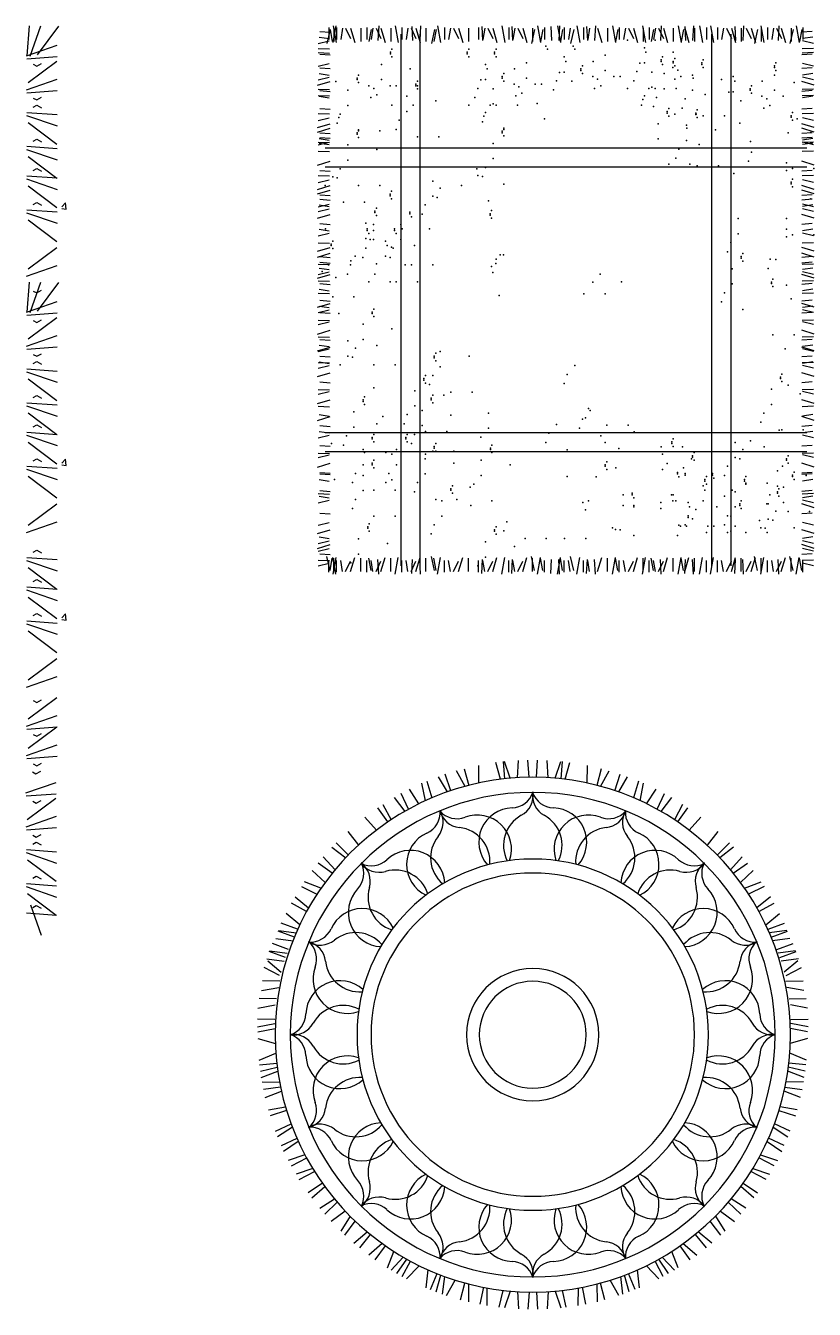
# Model space of a CAD drawing. Header units: millimetres. Extents: x -37 to 8970, y -2 to 4773.
# Drawn here: x 7310 to 8970, y 2063 to 4767 of the extents above; entities that cross this region are included whole.
import ezdxf

# ---------------------------------------------------------------- set-up
doc = ezdxf.new("R2010")
doc.units = ezdxf.units.MM

msp = doc.modelspace()

# ---------------------------------------------------------------- linework, layer by layer
at = {"color": 18, "true_color": 0x000000}
for p, q in [((7313, 4703), (7317.8, 4766.4)), ((7319.4, 4702.2), (7341.6, 4766.4)), ((7334.6, 4705.4), (7379.9, 4765.8)), ((7950.4, 4758.6), (7944, 4729)), ((7948, 4762.6), (7948, 4737.8)), ((7950.4, 4758.6), (7955.2, 4733)), ((7962.4, 4766.6), (7956, 4731.4)), ((7956.8, 4766.6), (7963.2, 4731.4)), ((7958.4, 4761), (7958.4, 4733)), ((7964, 4762.6), (7964, 4737.8)), ((7976.8, 4761), (7972.8, 4737.8)), ((7983.2, 4761), (7993.6, 4739.4)), ((7993.6, 4761), (8002.4, 4731.4)), ((8015.2, 4761), (8015.2, 4733)), ((8028, 4762.6), (8028, 4737.8)), ((8036.8, 4758.6), (8032, 4733)), ((8040.8, 4761), (8036.8, 4737.8)), ((8047.2, 4761), (8057.6, 4739.4)), ((8052.8, 4766.6), (8051.2, 4735.4)), ((8057.6, 4761), (8066.4, 4731.4)), ((8078.4, 4761), (8078.4, 4733)), ((8087.2, 4766.6), (8093.6, 4731.4)), ((8101.6, 4762.6), (8101.6, 4737.8)), ((8114.4, 4761), (8110.4, 4737.8)), ((8120.8, 4761), (8131.2, 4739.4)), ((8122.4, 4765), (8124, 4735.4)), ((8131.2, 4761), (8140, 4731.4)), ((8140.8, 4766.6), (8139.2, 4735.4)), ((8152, 4761), (8152, 4733)), ((8170.4, 4758.6), (8164, 4729)), ((8173.6, 4758.6), (8168.8, 4733)), ((8176.8, 4766.6), (8183.2, 4731.4)), ((8191.2, 4762.6), (8191.2, 4737.8)), ((8204, 4761), (8200, 4737.8)), ((8210.4, 4761), (8220.8, 4739.4)), ((8220.8, 4761), (8229.6, 4731.4)), ((8241.6, 4761), (8241.6, 4733)), ((8263.2, 4762.6), (8263.2, 4737.8)), ((8269.6, 4765), (8271.2, 4735.4)), ((8276, 4761), (8272, 4737.8)), ((8282.4, 4761), (8292.8, 4739.4)), ((8292.8, 4761), (8301.6, 4731.4)), ((8312, 4766.6), (8318.4, 4731.4)), ((8326.4, 4762.6), (8326.4, 4737.8)), ((8332.8, 4765), (8334.4, 4735.4)), ((8339.2, 4761), (8335.2, 4737.8)), ((8345.6, 4761), (8356, 4739.4)), ((8356, 4761), (8364.8, 4731.4)), ((8380.8, 4758.6), (8374.4, 4729)), ((8376.8, 4761), (8376.8, 4733)), ((8387.2, 4766.6), (8393.6, 4731.4)), ((8398.4, 4758.6), (8393.6, 4733)), ((8401.6, 4762.6), (8401.6, 4737.8)), ((8415.2, 4765), (8416.8, 4735.4)), ((8428.8, 4766.6), (8435.2, 4731.4)), ((8433.6, 4766.6), (8432, 4735.4)), ((8440, 4758.6), (8435.2, 4733)), ((8443.2, 4762.6), (8443.2, 4737.8)), ((8456, 4761), (8452, 4737.8)), ((8463.2, 4758.6), (8456.8, 4729)), ((8469.6, 4766.6), (8476, 4731.4)), ((8484, 4762.6), (8484, 4737.8)), ((8490.4, 4765), (8492, 4735.4)), ((8496.8, 4761), (8492.8, 4737.8)), ((8508.8, 4766.6), (8507.2, 4735.4)), ((8513.6, 4761), (8522.4, 4731.4)), ((8534.4, 4761), (8534.4, 4733)), ((8544.8, 4766.6), (8551.2, 4731.4)), ((8556, 4758.6), (8551.2, 4733)), ((8559.2, 4762.6), (8559.2, 4737.8)), ((8572, 4761), (8568, 4737.8)), ((8578.4, 4761), (8588.8, 4739.4)), ((8588.8, 4761), (8597.6, 4731.4)), ((8608, 4766.6), (8614.4, 4731.4)), ((8609.6, 4761), (8609.6, 4733)), ((8622.4, 4762.6), (8622.4, 4737.8)), ((8631.2, 4758.6), (8626.4, 4733)), ((8635.2, 4761), (8631.2, 4737.8)), ((8641.6, 4761), (8652, 4739.4)), ((8647.2, 4766.6), (8645.6, 4735.4)), ((8652, 4761), (8660.8, 4731.4)), ((8672.8, 4761), (8672.8, 4733)), ((8683.2, 4766.6), (8689.6, 4731.4)), ((8694.4, 4758.6), (8689.6, 4733)), ((8696.8, 4765), (8698.4, 4735.4)), ((8696.8, 4761), (8705.6, 4731.4)), ((8715.2, 4766.6), (8713.6, 4735.4)), ((8717.6, 4761), (8717.6, 4733)), ((8728, 4766.6), (8734.4, 4731.4)), ((8742.4, 4762.6), (8742.4, 4737.8)), ((8751.2, 4766.6), (8757.6, 4731.4)), ((8765.6, 4762.6), (8765.6, 4737.8)), ((8778.4, 4761), (8774.4, 4737.8)), ((8784.8, 4761), (8795.2, 4739.4)), ((8795.2, 4761), (8804, 4731.4)), ((8802.4, 4765), (8804, 4735.4)), ((8816, 4761), (8816, 4733)), ((8820.8, 4766.6), (8819.2, 4735.4)), ((8826.4, 4761), (8836.8, 4739.4)), ((8836.8, 4761), (8845.6, 4731.4)), ((8850.4, 4758.6), (8844, 4729)), ((8856.8, 4766.6), (8863.2, 4731.4)), ((8857.6, 4761), (8857.6, 4733)), ((8871.2, 4762.6), (8871.2, 4737.8)), ((8884, 4761), (8880, 4737.8)), ((8890.4, 4761), (8900.8, 4739.4)), ((8895.2, 4766.6), (8893.6, 4735.4)), ((8900, 4761), (8908.8, 4731.4)), ((8924.8, 4758.6), (8918.4, 4729)), ((8920.8, 4761), (8920.8, 4733)), ((8931.2, 4766.6), (8937.6, 4731.4)), ((8943.2, 4758.6), (8938.4, 4733)), ((8945.6, 4762.6), (8945.6, 4737.8)), ((7925.6, 4729), (7948.8, 4734.6)), ((7927.2, 4742.6), (7948.8, 4739.4)), ((7928.8, 4754.6), (7950.4, 4753)), ((8100, 3629), (8100, 4749)), ((8140, 3629), (8140, 4749)), ((8753.6, 4749), (8753.6, 3629)), ((8793.6, 4749), (8793.6, 3629)), ((8964.8, 4754.6), (8943.2, 4753)), ((8966.4, 4742.6), (8944.8, 4739.4)), ((8968, 4729), (8944.8, 4734.6)), ((7311.6, 4703.1), (7375.8, 4725.3)), ((7925.6, 4718.6), (7949.6, 4717.8)), ((7925.6, 4709.8), (7949.6, 4709)), ((7928.8, 4706.6), (7950.4, 4705)), ((8964.8, 4706.6), (8943.2, 4705)), ((8968, 4718.6), (8944, 4717.8)), ((8968, 4709.8), (8944, 4709)), ((7312.4, 4696.7), (7375.8, 4701.5)), ((7314.8, 4646.8), (7375.2, 4692.1)), ((7325.8, 4685.6), (7333, 4681.6)), ((7333, 4681.6), (7343.3, 4687.2)), ((7925.6, 4681), (7948.8, 4686.6)), ((7928.8, 4677.8), (7950.4, 4676.2)), ((8964.8, 4677.8), (8943.2, 4676.2)), ((8968, 4681), (8944.8, 4686.6)), ((7311.6, 4631.6), (7375.8, 4653.8)), ((7925.6, 4652.2), (7948.8, 4657.8)), ((7927.2, 4665.8), (7948.8, 4662.6)), ((8966.4, 4665.8), (8944.8, 4662.6)), ((8968, 4652.2), (8944.8, 4657.8)), ((7312.4, 4625.2), (7375.8, 4630)), ((7924, 4641), (7950.4, 4649)), ((7925.6, 4633), (7949.6, 4632.2)), ((7928.8, 4629.8), (7950.4, 4628.2)), ((8969.6, 4641), (8943.2, 4649)), ((8964.8, 4629.8), (8943.2, 4628.2)), ((8968, 4633), (8944, 4632.2)), ((7325.8, 4614.1), (7333, 4610.2)), ((7325.8, 4595.1), (7333, 4599)), ((7333, 4610.2), (7343.3, 4615.7)), ((7333, 4599), (7343.3, 4593.5)), ((7925.6, 4619.4), (7949.6, 4618.6)), ((7927.2, 4617.8), (7948.8, 4614.6)), ((8968, 4619.4), (8944, 4618.6)), ((8966.4, 4617.8), (8944.8, 4614.6)), ((7311.6, 4577.6), (7375.8, 4555.4)), ((7312.4, 4583.9), (7375.8, 4579.2)), ((7925.6, 4581.8), (7949.6, 4581)), ((7925.6, 4566.6), (7948.8, 4572.2)), ((7928.8, 4592.2), (7950.4, 4590.6)), ((8964.8, 4592.2), (8943.2, 4590.6)), ((8968, 4581.8), (8944, 4581)), ((8968, 4566.6), (8944.8, 4572.2)), ((7314.8, 4562.4), (7375.2, 4517)), ((7924, 4552.2), (7950.4, 4560.2)), ((7924, 4542.6), (7950.4, 4550.6)), ((8969.6, 4552.2), (8943.2, 4560.2)), ((8969.6, 4542.6), (8943.2, 4550.6)), ((7325.8, 4523.6), (7333, 4527.6)), ((7333, 4527.6), (7343.3, 4522)), ((7925.6, 4521), (7949.6, 4520.2)), ((7925.6, 4515.4), (7948.8, 4521)), ((7927.2, 4529), (7948.8, 4525.8)), ((7927.2, 4519.4), (7948.8, 4516.2)), ((7928.8, 4541), (7950.4, 4539.4)), ((7928.8, 4531.4), (7950.4, 4529.8)), ((8964.8, 4541), (8943.2, 4539.4)), ((8964.8, 4531.4), (8943.2, 4529.8)), ((8968, 4521), (8944, 4520.2)), ((8966.4, 4529), (8944.8, 4525.8)), ((8968, 4515.4), (8944.8, 4521)), ((8966.4, 4519.4), (8944.8, 4516.2)), ((7311.6, 4506.1), (7375.8, 4483.9)), ((7312.4, 4512.5), (7375.8, 4507.7)), ((7314.8, 4490.9), (7375.2, 4445.6)), ((7925.6, 4502.6), (7949.6, 4501.8)), ((7940, 4509), (8953.6, 4509)), ((8968, 4502.6), (8944, 4501.8)), ((7325.8, 4461.6), (7333, 4465.6)), ((7333, 4465.6), (7343.3, 4460)), ((7924, 4473), (7950.4, 4481)), ((7928.8, 4461.8), (7950.4, 4460.2)), ((7940, 4469), (8953.6, 4469)), ((8969.6, 4473), (8943.2, 4481)), ((8964.8, 4461.8), (8943.2, 4460.2)), ((7311.6, 4444.2), (7375.8, 4421.9)), ((7312.4, 4450.5), (7375.8, 4445.8)), ((7925.6, 4451.4), (7949.6, 4450.6)), ((7925.6, 4436.2), (7948.8, 4441.8)), ((8968, 4451.4), (8944, 4450.6)), ((8968, 4436.2), (8944.8, 4441.8)), ((7314.8, 4429), (7375.2, 4383.6)), ((7924, 4421.8), (7950.4, 4429.8)), ((7924, 4412.2), (7950.4, 4420.2)), ((7928.8, 4410.6), (7950.4, 4409)), ((8969.6, 4421.8), (8943.2, 4429.8)), ((8969.6, 4412.2), (8943.2, 4420.2)), ((8964.8, 4410.6), (8943.2, 4409)), ((7325.8, 4390.2), (7333, 4394.1)), ((7333, 4394.1), (7343.3, 4388.6)), ((7385.9, 4385.1), (7393.7, 4393.2)), ((7385.9, 4381.5), (7395.2, 4380.1)), ((7395.2, 4380.1), (7393.7, 4393.2)), ((7925.6, 4385), (7948.8, 4390.6)), ((7925.6, 4375.4), (7948.8, 4381)), ((7927.2, 4389), (7948.8, 4385.8)), ((7928.8, 4401), (7950.4, 4399.4)), ((8964.8, 4401), (8943.2, 4399.4)), ((8968, 4385), (8944.8, 4390.6)), ((8966.4, 4389), (8944.8, 4385.8)), ((8968, 4375.4), (8944.8, 4381)), ((7311.6, 4372.7), (7375.8, 4350.4)), ((7312.4, 4379), (7375.8, 4374.3)), ((7314.8, 4357.5), (7375.2, 4312.1)), ((7924, 4361), (7950.4, 4369)), ((8969.6, 4361), (8943.2, 4369)), ((7925.6, 4324.2), (7948.8, 4329.8)), ((7927.2, 4337.8), (7948.8, 4334.6)), ((7928.8, 4349.8), (7950.4, 4348.2)), ((8964.8, 4349.8), (8943.2, 4348.2)), ((8966.4, 4337.8), (8944.8, 4334.6)), ((8968, 4324.2), (8944.8, 4329.8)), ((7314.8, 4254.3), (7375.2, 4299.6)), ((7924, 4291.4), (7950.4, 4299.4)), ((7925.6, 4309), (7949.6, 4308.2)), ((8969.6, 4291.4), (8943.2, 4299.4)), ((8968, 4309), (8944, 4308.2)), ((7924, 4279.4), (7950.4, 4287.4)), ((7928.8, 4280.2), (7950.4, 4278.6)), ((8969.6, 4279.4), (8943.2, 4287.4)), ((8964.8, 4280.2), (8943.2, 4278.6)), ((7311.6, 4239.1), (7375.8, 4261.3)), ((7925.6, 4264.2), (7949.6, 4263.4)), ((7925.6, 4242.6), (7948.8, 4248.2)), ((7927.2, 4256.2), (7948.8, 4253)), ((7928.8, 4268.2), (7950.4, 4266.6)), ((8964.8, 4268.2), (8943.2, 4266.6)), ((8968, 4264.2), (8944, 4263.4)), ((8966.4, 4256.2), (8944.8, 4253)), ((8968, 4242.6), (8944.8, 4248.2)), ((7313, 4163.1), (7317.8, 4226.6)), ((7319.4, 4162.3), (7341.6, 4226.6)), ((7334.6, 4165.5), (7379.9, 4225.9)), ((7924, 4234.6), (7950.4, 4242.6)), ((7925.6, 4229), (7949.6, 4228.2)), ((7928.8, 4223.4), (7950.4, 4221.8)), ((8969.6, 4234.6), (8943.2, 4242.6)), ((8964.8, 4223.4), (8943.2, 4221.8)), ((8968, 4229), (8944, 4228.2)), ((7325.8, 4207.7), (7333, 4203.7)), ((7333, 4203.7), (7343.3, 4209.3)), ((7925.6, 4203.4), (7949.6, 4202.6)), ((7927.2, 4211.4), (7948.8, 4208.2)), ((8968, 4203.4), (8944, 4202.6)), ((8966.4, 4211.4), (8944.8, 4208.2)), ((7311.6, 4163.2), (7375.8, 4185.4)), ((7924, 4173.8), (7950.4, 4181.8)), ((7925.6, 4162.6), (7948.8, 4168.2)), ((7927.2, 4176.2), (7948.8, 4173)), ((7928.8, 4188.2), (7950.4, 4186.6)), ((8964.8, 4188.2), (8943.2, 4186.6)), ((8969.6, 4173.8), (8943.2, 4181.8)), ((8966.4, 4176.2), (8944.8, 4173)), ((8968, 4162.6), (8944.8, 4168.2)), ((7312.4, 4156.9), (7375.8, 4161.6)), ((7314.8, 4106.9), (7375.2, 4152.3)), ((7325.8, 4145.7), (7333, 4141.8)), ((7333, 4141.8), (7343.3, 4147.3)), ((7925.6, 4146.6), (7949.6, 4145.8)), ((7925.6, 4137), (7948.8, 4142.6)), ((7928.8, 4162.6), (7950.4, 4161)), ((8964.8, 4162.6), (8943.2, 4161)), ((8968, 4146.6), (8944, 4145.8)), ((8968, 4137), (8944.8, 4142.6)), ((7311.6, 4091.7), (7375.8, 4114)), ((7924, 4117), (7950.4, 4125)), ((7925.6, 4111.4), (7949.6, 4110.6)), ((8969.6, 4117), (8943.2, 4125)), ((8968, 4111.4), (8944, 4110.6)), ((7312.4, 4085.4), (7375.8, 4090.1)), ((7924, 4081.8), (7950.4, 4089.8)), ((7925.6, 4080.2), (7948.8, 4085.8)), ((7927.2, 4093.8), (7948.8, 4090.6)), ((7928.8, 4105.8), (7950.4, 4104.2)), ((8964.8, 4105.8), (8943.2, 4104.2)), ((8969.6, 4081.8), (8943.2, 4089.8)), ((8966.4, 4093.8), (8944.8, 4090.6)), ((8968, 4080.2), (8944.8, 4085.8)), ((7325.8, 4074.3), (7333, 4070.3)), ((7325.8, 4055.2), (7333, 4059.2)), ((7333, 4070.3), (7343.3, 4075.8)), ((7333, 4059.2), (7343.3, 4053.6)), ((7925.6, 4057), (7949.6, 4056.2)), ((7927.2, 4058.6), (7948.8, 4055.4)), ((7928.8, 4070.6), (7950.4, 4069)), ((8964.8, 4070.6), (8943.2, 4069)), ((8968, 4057), (8944, 4056.2)), ((8966.4, 4058.6), (8944.8, 4055.4)), ((7311.6, 4037.7), (7375.8, 4015.5)), ((7312.4, 4044.1), (7375.8, 4039.3)), ((7924, 4027.4), (7950.4, 4035.4)), ((7925.6, 4045), (7948.8, 4050.6)), ((8969.6, 4027.4), (8943.2, 4035.4)), ((8968, 4045), (8944.8, 4050.6)), ((7314.8, 4022.5), (7375.2, 3977.2)), ((7928.8, 4016.2), (7950.4, 4014.6)), ((8964.8, 4016.2), (8943.2, 4014.6)), ((7325.8, 3983.7), (7333, 3987.7)), ((7333, 3987.7), (7343.3, 3982.1)), ((7924, 3970.6), (7950.4, 3978.6)), ((7925.6, 4000.2), (7949.6, 3999.4)), ((7925.6, 3990.6), (7948.8, 3996.2)), ((8969.6, 3970.6), (8943.2, 3978.6)), ((8968, 4000.2), (8944, 3999.4)), ((8968, 3990.6), (8944.8, 3996.2)), ((7311.6, 3966.2), (7375.8, 3944)), ((7312.4, 3972.6), (7375.8, 3967.8)), ((7314.8, 3951.1), (7375.2, 3905.7)), ((7925.6, 3965), (7949.6, 3964.2)), ((7927.2, 3947.4), (7948.8, 3944.2)), ((8968, 3965), (8944, 3964.2)), ((8966.4, 3947.4), (8944.8, 3944.2)), ((7325.8, 3921.8), (7333, 3925.7)), ((7333, 3925.7), (7343.3, 3920.2)), ((7924, 3935.4), (7950.4, 3943.4)), ((7928.8, 3924.2), (7950.4, 3922.6)), ((8969.6, 3935.4), (8943.2, 3943.4)), ((8964.8, 3924.2), (8943.2, 3922.6)), ((7311.6, 3904.3), (7375.8, 3882.1)), ((7312.4, 3910.7), (7375.8, 3905.9)), ((7925.6, 3898.6), (7948.8, 3904.2)), ((7927.2, 3912.2), (7948.8, 3909)), ((8953.6, 3909), (7940, 3909)), ((8966.4, 3912.2), (8944.8, 3909)), ((8968, 3898.6), (8944.8, 3904.2)), ((7314.8, 3889.1), (7375.2, 3843.8)), ((7925.6, 3866.6), (7949.6, 3865.8)), ((7928.8, 3882.6), (7950.4, 3881)), ((8953.6, 3869), (7940, 3869)), ((8964.8, 3882.6), (8943.2, 3881)), ((8968, 3866.6), (8944, 3865.8)), ((7312.4, 3839.2), (7375.8, 3834.4)), ((7325.8, 3850.3), (7333, 3854.3)), ((7333, 3854.3), (7343.3, 3848.7)), ((7385.9, 3845.3), (7393.7, 3853.4)), ((7385.9, 3841.7), (7395.2, 3840.2)), ((7395.2, 3840.2), (7393.7, 3853.4)), ((7924, 3837), (7950.4, 3845)), ((7925.6, 3857), (7948.8, 3862.6)), ((8969.6, 3837), (8943.2, 3845)), ((8968, 3857), (8944.8, 3862.6)), ((7311.6, 3832.8), (7375.8, 3810.6)), ((7314.8, 3817.6), (7375.2, 3772.3)), ((7928.8, 3825.8), (7950.4, 3824.2)), ((7928.8, 3822.6), (7950.4, 3821)), ((8964.8, 3825.8), (8943.2, 3824.2)), ((8964.8, 3822.6), (8943.2, 3821)), ((7927.2, 3810.6), (7948.8, 3807.4)), ((7928.8, 3787.4), (7950.4, 3785.8)), ((8964.8, 3787.4), (8943.2, 3785.8)), ((8966.4, 3810.6), (8944.8, 3807.4)), ((7314.8, 3714.4), (7375.2, 3759.8)), ((7925.6, 3781), (7949.6, 3780.2)), ((7925.6, 3761.8), (7948.8, 3767.4)), ((7927.2, 3775.4), (7948.8, 3772.2)), ((8969.6, 3751.4), (8943.2, 3759.4)), ((8968, 3781), (8944, 3780.2)), ((8966.4, 3775.4), (8944.8, 3772.2)), ((8968, 3761.8), (8944.8, 3767.4)), ((7928.8, 3740.2), (7950.4, 3738.6)), ((8964.8, 3740.2), (8943.2, 3738.6)), ((7311.6, 3699.2), (7375.8, 3721.5)), ((7924, 3697), (7950.4, 3705)), ((7925.6, 3714.6), (7948.8, 3720.2)), ((8969.6, 3697), (8943.2, 3705)), ((8968, 3714.6), (8944.8, 3720.2)), ((7925.6, 3676.2), (7948.8, 3681.8)), ((7927.2, 3689.8), (7948.8, 3686.6)), ((8966.4, 3689.8), (8944.8, 3686.6)), ((8968, 3676.2), (8944.8, 3681.8)), ((7325.8, 3657.9), (7333, 3661.9)), ((7333, 3661.9), (7343.3, 3656.3)), ((7924, 3665.8), (7950.4, 3673.8)), ((7925.6, 3660.2), (7948.8, 3665.8)), ((7928.8, 3654.6), (7950.4, 3653)), ((8969.6, 3665.8), (8943.2, 3673.8)), ((8964.8, 3654.6), (8943.2, 3653)), ((8968, 3660.2), (8944.8, 3665.8)), ((7311.6, 3640.5), (7375.8, 3618.2)), ((7312.4, 3646.8), (7375.8, 3642.1)), ((7314.8, 3625.3), (7375.2, 3579.9)), ((7925.6, 3641), (7949.6, 3640.2)), ((7925.6, 3629), (7948.8, 3634.6)), ((7950.4, 3619.4), (7944, 3649)), ((7948, 3615.4), (7948, 3640.2)), ((7950.4, 3619.4), (7955.2, 3645)), ((7962.4, 3611.4), (7956, 3646.6)), ((7956.8, 3611.4), (7963.2, 3646.6)), ((7958.4, 3617), (7958.4, 3645)), ((7964, 3615.4), (7964, 3640.2)), ((7976.8, 3617), (7972.8, 3640.2)), ((7983.2, 3617), (7993.6, 3638.6)), ((7993.6, 3617), (8002.4, 3646.6)), ((8015.2, 3617), (8015.2, 3645)), ((8028, 3615.4), (8028, 3640.2)), ((8036.8, 3619.4), (8032, 3645)), ((8040.8, 3617), (8036.8, 3640.2)), ((8047.2, 3617), (8057.6, 3638.6)), ((8052.8, 3611.4), (8051.2, 3642.6)), ((8057.6, 3617), (8066.4, 3646.6)), ((8078.4, 3617), (8078.4, 3645)), ((8087.2, 3611.4), (8093.6, 3646.6)), ((8101.6, 3615.4), (8101.6, 3640.2)), ((8114.4, 3617), (8110.4, 3640.2)), ((8120.8, 3617), (8131.2, 3638.6)), ((8122.4, 3613), (8124, 3642.6)), ((8131.2, 3617), (8140, 3646.6)), ((8140.8, 3611.4), (8139.2, 3642.6)), ((8152, 3617), (8152, 3645)), ((8170.4, 3619.4), (8164, 3649)), ((8173.6, 3619.4), (8168.8, 3645)), ((8176.8, 3611.4), (8183.2, 3646.6)), ((8191.2, 3615.4), (8191.2, 3640.2)), ((8204, 3617), (8200, 3640.2)), ((8210.4, 3617), (8220.8, 3638.6)), ((8220.8, 3617), (8229.6, 3646.6)), ((8241.6, 3617), (8241.6, 3645)), ((8263.2, 3615.4), (8263.2, 3640.2)), ((8269.6, 3613), (8271.2, 3642.6)), ((8276, 3617), (8272, 3640.2)), ((8282.4, 3617), (8292.8, 3638.6)), ((8292.8, 3617), (8301.6, 3646.6)), ((8312, 3611.4), (8318.4, 3646.6)), ((8326.4, 3615.4), (8326.4, 3640.2)), ((8332.8, 3613), (8334.4, 3642.6)), ((8339.2, 3617), (8335.2, 3640.2)), ((8345.6, 3617), (8356, 3638.6)), ((8356, 3617), (8364.8, 3646.6)), ((8380.8, 3619.4), (8374.4, 3649)), ((8376.8, 3617), (8376.8, 3645)), ((8387.2, 3611.4), (8393.6, 3646.6)), ((8398.4, 3619.4), (8393.6, 3645)), ((8401.6, 3615.4), (8401.6, 3640.2)), ((8415.2, 3613), (8416.8, 3642.6)), ((8428.8, 3611.4), (8435.2, 3646.6)), ((8433.6, 3611.4), (8432, 3642.6)), ((8440, 3619.4), (8435.2, 3645)), ((8443.2, 3615.4), (8443.2, 3640.2)), ((8456, 3617), (8452, 3640.2)), ((8463.2, 3619.4), (8456.8, 3649)), ((8469.6, 3611.4), (8476, 3646.6)), ((8484, 3615.4), (8484, 3640.2)), ((8490.4, 3613), (8492, 3642.6)), ((8496.8, 3617), (8492.8, 3640.2)), ((8508.8, 3611.4), (8507.2, 3642.6)), ((8513.6, 3617), (8522.4, 3646.6)), ((8534.4, 3617), (8534.4, 3645)), ((8544.8, 3611.4), (8551.2, 3646.6)), ((8556, 3619.4), (8551.2, 3645)), ((8559.2, 3615.4), (8559.2, 3640.2)), ((8572, 3617), (8568, 3640.2)), ((8578.4, 3617), (8588.8, 3638.6)), ((8588.8, 3617), (8597.6, 3646.6)), ((8608, 3611.4), (8614.4, 3646.6)), ((8609.6, 3617), (8609.6, 3645)), ((8622.4, 3615.4), (8622.4, 3640.2)), ((8631.2, 3619.4), (8626.4, 3645)), ((8635.2, 3617), (8631.2, 3640.2)), ((8641.6, 3617), (8652, 3638.6)), ((8647.2, 3611.4), (8645.6, 3642.6)), ((8652, 3617), (8660.8, 3646.6)), ((8672.8, 3617), (8672.8, 3645)), ((8683.2, 3611.4), (8689.6, 3646.6)), ((8694.4, 3619.4), (8689.6, 3645)), ((8696.8, 3617), (8705.6, 3646.6)), ((8696.8, 3613), (8698.4, 3642.6)), ((8715.2, 3611.4), (8713.6, 3642.6)), ((8717.6, 3617), (8717.6, 3645)), ((8728, 3611.4), (8734.4, 3646.6)), ((8742.4, 3615.4), (8742.4, 3640.2)), ((8751.2, 3611.4), (8757.6, 3646.6)), ((8765.6, 3615.4), (8765.6, 3640.2)), ((8778.4, 3617), (8774.4, 3640.2)), ((8784.8, 3617), (8795.2, 3638.6)), ((8795.2, 3617), (8804, 3646.6)), ((8802.4, 3613), (8804, 3642.6)), ((8816, 3617), (8816, 3645)), ((8820.8, 3611.4), (8819.2, 3642.6)), ((8826.4, 3617), (8836.8, 3638.6)), ((8836.8, 3617), (8845.6, 3646.6)), ((8850.4, 3619.4), (8844, 3649)), ((8856.8, 3611.4), (8863.2, 3646.6)), ((8857.6, 3617), (8857.6, 3645)), ((8871.2, 3615.4), (8871.2, 3640.2)), ((8884, 3617), (8880, 3640.2)), ((8890.4, 3617), (8900.8, 3638.6)), ((8895.2, 3611.4), (8893.6, 3642.6)), ((8900, 3617), (8908.8, 3646.6)), ((8924.8, 3619.4), (8918.4, 3649)), ((8920.8, 3617), (8920.8, 3645)), ((8931.2, 3611.4), (8937.6, 3646.6)), ((8943.2, 3619.4), (8938.4, 3645)), ((8968, 3641), (8944, 3640.2)), ((8968, 3629), (8944.8, 3634.6)), ((8945.6, 3615.4), (8945.6, 3640.2)), ((7325.8, 3596), (7333, 3600)), ((7333, 3600), (7343.3, 3594.4)), ((7311.6, 3578.5), (7375.8, 3556.3)), ((7312.4, 3584.9), (7375.8, 3580.1)), ((7314.8, 3563.3), (7375.2, 3518)), ((7325.8, 3524.5), (7333, 3528.5)), ((7333, 3528.5), (7343.3, 3522.9)), ((7385.9, 3519.5), (7393.7, 3527.6)), ((7385.9, 3515.9), (7395.2, 3514.5)), ((7395.2, 3514.4), (7393.7, 3527.6)), ((7311.6, 3507), (7375.8, 3484.8)), ((7312.4, 3513.4), (7375.8, 3508.6)), ((7314.8, 3491.8), (7375.2, 3446.5)), ((7314.8, 3388.6), (7375.2, 3434)), ((7311.6, 3373.4), (7375.8, 3395.7)), ((7314.8, 3306.7), (7375.2, 3352)), ((7325.8, 3345.5), (7333, 3341.5)), ((7333, 3341.5), (7343.3, 3347.1)), ((7311.6, 3291.5), (7375.8, 3313.7)), ((7312.4, 3285.1), (7375.8, 3289.9)), ((7314.8, 3244.7), (7375.2, 3290.1)), ((7325.8, 3274), (7333, 3270)), ((7333, 3270), (7343.3, 3275.6)), ((7311.6, 3229.5), (7375.8, 3251.8)), ((7312.4, 3223.2), (7375.8, 3228)), ((8344.7, 3182.7), (8346.8, 3219.3)), ((8369.5, 3183.6), (8366.9, 3220)), ((8384.7, 3183.6), (8387.3, 3220)), ((8409.5, 3182.7), (8407.4, 3219.3)), ((7324.1, 3195.2), (7331.3, 3191.2)), ((7325.8, 3212.1), (7333, 3208.1)), ((7331.3, 3191.2), (7341.6, 3196.8)), ((7333, 3208.1), (7343.3, 3213.7)), ((8204.3, 3155.4), (8193, 3190)), ((8234.7, 3164.6), (8216.6, 3197.4)), ((8232.9, 3201.8), (8242.4, 3166.7)), ((8262.9, 3208.7), (8263.2, 3171.6)), ((8309.1, 3179.4), (8299.3, 3214.8)), ((8314.9, 3216.7), (8317.8, 3180.4)), ((8329.6, 3181.6), (8317.9, 3217.1)), ((8424.5, 3181.6), (8436.3, 3217.1)), ((8439.3, 3216.7), (8436.3, 3180.4)), ((8445.1, 3179.4), (8454.9, 3214.8)), ((8491.3, 3208.7), (8491, 3171.6)), ((8521.3, 3201.8), (8511.8, 3166.7)), ((8519.5, 3164.6), (8537.6, 3197.4)), ((8549.9, 3155.4), (8561.2, 3190)), ((7309.8, 3150.7), (7374.1, 3173)), ((8151.2, 3134.4), (8143.9, 3171)), ((8154.3, 3175.5), (8164.9, 3140.4)), ((8178.1, 3184.8), (8196.6, 3152.7)), ((8576.1, 3184.8), (8557.6, 3152.7)), ((8599.9, 3175.5), (8589.3, 3140.4)), ((8603, 3134.4), (8610.3, 3171)), ((7310.6, 3144.4), (7374.1, 3149.1)), ((7313, 3094.5), (7373.5, 3139.8)), ((8085.2, 3141.1), (8107.5, 3111.9)), ((8115.6, 3116.4), (8099.8, 3149.3)), ((8137.6, 3127.9), (8117.7, 3158.7)), ((8616.6, 3127.9), (8636.5, 3158.7)), ((8638.6, 3116.4), (8654.4, 3149.3)), ((8669, 3141.1), (8646.6, 3111.9)), ((7324.8, 3133.3), (7332, 3129.3)), ((7332, 3129.3), (7342.3, 3134.8)), ((8072.1, 3089.7), (8051.1, 3119.5)), ((8061.8, 3126.6), (8078.8, 3094.2)), ((8692.3, 3126.6), (8675.4, 3094.2)), ((8682.1, 3089.7), (8703.1, 3119.5)), ((7310.6, 3079.3), (7374.8, 3101.5)), ((8023.7, 3099.6), (8048.1, 3072.4)), ((8730.5, 3099.6), (8706.1, 3072.4)), ((7311.3, 3072.9), (7374.8, 3077.7)), ((7324.8, 3061.8), (7332, 3057.8)), ((7332, 3057.8), (7342.3, 3063.4)), ((7987.6, 3069.4), (8010.2, 3040.6)), ((8766.6, 3069.4), (8744, 3040.6)), ((7311.3, 3031.6), (7374.8, 3026.8)), ((7324.8, 3042.7), (7332, 3046.7)), ((7332, 3046.7), (7342.3, 3041.1)), ((7954.4, 3036.5), (7983.3, 3014.1)), ((7989, 3020), (7963.3, 3045.9)), ((8765.2, 3020), (8790.9, 3045.9)), ((8799.8, 3036.5), (8770.9, 3014.1)), ((7310.6, 3025.2), (7374.8, 3003)), ((7313.8, 3010.1), (7374.2, 2964.7)), ((7955.1, 2981.8), (7925.5, 3003.1)), ((7936.1, 3016), (7960.9, 2988.9)), ((8818.1, 3016), (8793.3, 2988.9)), ((8799.1, 2981.8), (8828.7, 3003.1)), ((7324.8, 2971.2), (7332, 2975.2)), ((7332, 2975.2), (7342.3, 2969.7)), ((7940, 2962.2), (7913.1, 2987.1)), ((8814.2, 2962.2), (8841.1, 2987.1)), ((7310.6, 2953.8), (7374.8, 2931.5)), ((7311.3, 2960.1), (7374.8, 2955.4)), ((7890.2, 2954), (7922.8, 2937.4)), ((7931.2, 2949.9), (7896.4, 2963.5)), ((8823, 2949.9), (8857.8, 2963.5)), ((8864, 2954), (8831.3, 2937.4)), ((7313.8, 2938.6), (7374.2, 2893.2)), ((7876.9, 2932.2), (7905.2, 2908.4)), ((8877.3, 2932.2), (8849, 2908.4)), ((7311.3, 2898.2), (7374.8, 2893.4)), ((7320.1, 2915.4), (7342.3, 2851.1)), ((7324.8, 2909.3), (7332, 2913.3)), ((7332, 2913.3), (7342.3, 2907.7)), ((7886.8, 2872.9), (7857.8, 2896.5)), ((7901.2, 2901.3), (7869.1, 2918.4)), ((8852.9, 2901.3), (8885.1, 2918.4)), ((8867.4, 2872.9), (8896.4, 2896.5)), ((7881.7, 2863.7), (7847.5, 2876.3)), ((8872.5, 2863.7), (8906.7, 2876.3)), ((7836, 2844.3), (7872.6, 2839)), ((7875.3, 2846.7), (7841.1, 2859.3)), ((7842.4, 2861.3), (7879, 2856)), ((8911.8, 2861.3), (8875.2, 2856)), ((8878.9, 2846.7), (8913.1, 2859.3)), ((8918.2, 2844.3), (8881.6, 2839)), ((7856.8, 2803.9), (7822.6, 2816.5)), ((7823.9, 2818.5), (7860.5, 2813.3)), ((7863.2, 2820.9), (7829, 2833.5)), ((8891, 2820.9), (8925.2, 2833.5)), ((8930.3, 2818.5), (8893.7, 2813.3)), ((8897.4, 2803.9), (8931.6, 2816.5)), ((7817.5, 2801.5), (7854.1, 2796.3)), ((7819.4, 2797), (7847.8, 2773.2)), ((8936.7, 2801.5), (8900.1, 2796.3)), ((8934.7, 2797), (8906.4, 2773.2)), ((7843.8, 2766.1), (7811.7, 2783.2)), ((8910.4, 2766.1), (8942.5, 2783.2)), ((7806.3, 2734.3), (7842.7, 2741.2)), ((7844.6, 2754.3), (7808.2, 2755)), ((8909.5, 2754.3), (8946, 2755)), ((8947.9, 2734.3), (8911.5, 2741.2)), ((7798.5, 2697.3), (7834.9, 2704.3)), ((7837.8, 2717.3), (7801.4, 2718)), ((8916.4, 2717.3), (8952.8, 2718)), ((8955.6, 2697.3), (8919.3, 2704.3)), ((7833.9, 2673.5), (7797.5, 2674.3)), ((7797.6, 2658.4), (7833.9, 2665.4)), ((7798.5, 2647.6), (7834.9, 2654.5)), ((8955.6, 2647.6), (8919.3, 2654.5)), ((8920.3, 2673.5), (8956.7, 2674.3)), ((8956.6, 2658.4), (8920.3, 2665.4)), ((7798.7, 2633.3), (7835.3, 2623)), ((8955.5, 2633.3), (8918.9, 2623)), ((7801.1, 2588.2), (7836.4, 2602.4)), ((8953.1, 2588.2), (8917.8, 2602.4)), ((7802.1, 2578.1), (7838.3, 2581.6)), ((7803.7, 2565.1), (7839.4, 2573)), ((8950.5, 2565.1), (8914.8, 2573)), ((8952.1, 2578.1), (8915.8, 2581.6)), ((7805.7, 2551.2), (7840.5, 2564.8)), ((7807.2, 2542.3), (7844.3, 2541.6)), ((8947, 2542.3), (8909.9, 2541.6)), ((8948.5, 2551.2), (8913.7, 2564.8)), ((7846.3, 2531.3), (7810.3, 2525.9)), ((7813.9, 2509.6), (7848.3, 2522.3)), ((8940.3, 2509.6), (8905.9, 2522.3)), ((8907.8, 2531.3), (8943.9, 2525.9)), ((7820.8, 2483), (7856.7, 2489.7)), ((8933.4, 2483), (8897.5, 2489.7)), ((7859.1, 2481.9), (7824.4, 2470.6)), ((8895.1, 2481.9), (8929.8, 2470.6)), ((7835.4, 2438.6), (7868.5, 2453.9)), ((7871.1, 2447.1), (7840.1, 2426.3)), ((8883.1, 2447.1), (8914.1, 2426.3)), ((8918.8, 2438.6), (8885.6, 2453.9)), ((7847.9, 2408), (7881.1, 2423.3)), ((7883.6, 2416.5), (7852.7, 2395.7)), ((8870.5, 2416.5), (8901.5, 2395.7)), ((8906.3, 2408), (8873.1, 2423.3)), ((7897.5, 2388.3), (7862.2, 2376.4)), ((7869, 2365.2), (7901.3, 2382.1)), ((8885.2, 2365.2), (8852.9, 2382.1)), ((8856.7, 2388.3), (8892, 2376.4)), ((7914.1, 2359.7), (7878.8, 2347.8)), ((7885.6, 2336.5), (7917.9, 2353.5)), ((8868.6, 2336.5), (8836.3, 2353.5)), ((8840.1, 2359.7), (8875.4, 2347.8)), ((7934.3, 2328.9), (7904.2, 2308.3)), ((8819.9, 2328.9), (8850, 2308.3)), ((7911.8, 2297.9), (7939.1, 2322.2)), ((8842.4, 2297.9), (8815.1, 2322.2)), ((7928.6, 2276.2), (7959.8, 2295.6)), ((7965.7, 2288.6), (7939.4, 2263.4)), ((8788.5, 2288.6), (8814.8, 2263.4)), ((8825.6, 2276.2), (8794.4, 2295.6)), ((7982.3, 2270.1), (7952.8, 2248.3)), ((7992.8, 2259.3), (7973.1, 2227.6)), ((7981.2, 2219.7), (8003.5, 2248.8)), ((8772.9, 2219.7), (8750.7, 2248.8)), ((8761.4, 2259.3), (8781.1, 2227.6)), ((8771.9, 2270.1), (8801.4, 2248.3)), ((8000.2, 2202.7), (8028.8, 2226.2)), ((8035.1, 2221), (8012.4, 2192.5)), ((8719.1, 2221), (8741.8, 2192.5)), ((8753.9, 2202.7), (8725.4, 2226.2)), ((8060.4, 2201.7), (8031.9, 2177.4)), ((8045.6, 2167.5), (8066.8, 2197.1)), ((8708.6, 2167.5), (8687.4, 2197.1)), ((8693.8, 2201.7), (8722.3, 2177.4)), ((8071.3, 2150.5), (8084.6, 2185.2)), ((8079, 2145.8), (8104.6, 2173)), ((8091.1, 2138.7), (8111.8, 2168.8)), ((8102.5, 2132.4), (8119.4, 2164.7)), ((8651.7, 2132.4), (8634.8, 2164.7)), ((8663.1, 2138.7), (8642.3, 2168.8)), ((8675.2, 2145.8), (8649.6, 2173)), ((8682.9, 2150.5), (8669.6, 2185.2)), ((8111.5, 2127.7), (8138, 2155.1)), ((8152.5, 2108.5), (8156.6, 2146.4)), ((8161.9, 2104.6), (8175.8, 2138.3)), ((8592.3, 2104.6), (8578.3, 2138.3)), ((8601.7, 2108.5), (8597.6, 2146.4)), ((8642.7, 2127.7), (8616.2, 2155.1)), ((8174, 2099.9), (8183.9, 2135.1)), ((8187.2, 2095.1), (8191.7, 2132.2)), ((8195.8, 2092.2), (8213.9, 2124.6)), ((8225.2, 2083.4), (8234.4, 2118.6)), ((8242.1, 2116.6), (8241.7, 2079.2)), ((8273.1, 2109.6), (8265.7, 2073.9)), ((8481.1, 2109.6), (8488.4, 2073.9)), ((8512.1, 2116.6), (8512.5, 2079.2)), ((8528.9, 2083.4), (8519.8, 2118.6)), ((8558.4, 2092.2), (8540.3, 2124.6)), ((8566.9, 2095.1), (8562.5, 2132.2)), ((8580.2, 2099.9), (8570.3, 2135.1)), ((8281.3, 2071.1), (8281.1, 2108.1)), ((8306.6, 2067.4), (8314.7, 2103.1)), ((8329.6, 2101.6), (8317.9, 2066.1)), ((8344.7, 2100.5), (8346.8, 2063.9)), ((8369.5, 2099.6), (8366.9, 2063.2)), ((8384.7, 2099.6), (8387.3, 2063.2)), ((8409.5, 2100.5), (8407.4, 2063.9)), ((8424.5, 2101.6), (8436.3, 2066.1)), ((8447.6, 2067.4), (8439.5, 2103.1)), ((8472.8, 2071.1), (8473.1, 2108.1))]:
    msp.add_line(p, q, dxfattribs=at)
for centre, radius, start, end in [((8377.1, 2641.6), 542.1, 90, 270), ((8377.1, 2641.6), 542.1, 270, 90), ((8377.1, 2641.6), 510.3, 90, 270), ((8332.1, 3167), 47.8, 271.6888, 341.6382), ((8330, 3145.6), 47.8, 298.7131, 8.6625), ((8424.2, 3145.6), 47.8, 171.3375, 241.2869), ((8422.1, 3167), 47.8, 198.3618, 268.3112), ((8377.1, 2641.6), 510.3, 270, 90), ((8134.5, 3109.8), 47.8, 294.1888, 4.1382), ((8140.7, 3089.2), 47.8, 321.2131, 31.1625), ((8227.7, 3125.3), 47.8, 193.8375, 263.7869), ((8217.6, 3144.2), 47.8, 220.8618, 290.8112), ((8335.6, 3047.1), 72.1, 91.6888, 221.8309), ((8418.6, 3047.1), 72.1, 318.1691, 88.3112), ((8536.6, 3144.2), 47.8, 249.1888, 319.1382), ((8526.4, 3125.3), 47.8, 276.2131, 346.1625), ((8613.5, 3089.2), 47.8, 148.8375, 218.7869), ((8619.7, 3109.8), 47.8, 175.8618, 245.8112), ((8260.2, 3032.1), 72.1, 340.6692, 110.8112), ((8387.6, 3040.4), 72.1, 118.7131, 207.1271), ((8366.6, 3040.4), 72.1, 332.8729, 61.2869), ((8494, 3032.1), 72.1, 69.1888, 199.3308), ((8183.6, 3000.4), 72.1, 114.1888, 244.3309), ((8234.2, 3014.1), 72.1, 141.2131, 229.6271), ((8214.8, 3006.1), 72.1, 355.3729, 83.7869), ((8539.4, 3006.1), 72.1, 96.2131, 184.6271), ((8520, 3014.1), 72.1, 310.3729, 38.7869), ((8570.6, 3000.4), 72.1, 295.6691, 65.8112), ((8119.7, 2957.7), 72.1, 3.1691, 133.3112), ((8634.5, 2957.7), 72.1, 46.6888, 176.8309), ((8377.1, 2641.6), 369.9, 90, 270), ((7973.8, 2981.3), 47.8, 316.6888, 26.6382), ((8054, 3031.3), 47.8, 216.3375, 286.2869), ((7987.4, 2964.7), 47.8, 343.7131, 53.6625), ((8037.4, 3044.9), 47.8, 243.3618, 313.3112), ((8377.1, 2641.6), 369.9, 270, 90), ((8716.8, 3044.9), 47.8, 226.6888, 296.6382), ((8700.2, 3031.3), 47.8, 253.7131, 323.6625), ((8766.8, 2964.7), 47.8, 126.3375, 196.2869), ((8780.4, 2981.3), 47.8, 153.3618, 223.3112), ((8377.1, 2641.6), 340.4, 90, 270), ((8087.6, 2916.2), 72.1, 17.8729, 106.2869), ((8377.1, 2641.6), 340.4, 270, 90), ((8666.5, 2916.2), 72.1, 73.7131, 162.1271), ((8061, 2899), 72.1, 136.6888, 266.8309), ((8102.5, 2931), 72.1, 163.7131, 252.1271), ((8651.7, 2931), 72.1, 287.8729, 16.2869), ((8693.2, 2899), 72.1, 273.1691, 43.3112), ((8018.3, 2835.1), 72.1, 25.6692, 155.8112), ((8735.9, 2835.1), 72.1, 24.1888, 154.3308), ((7929.5, 2878), 47.8, 238.8375, 308.7869), ((7908.9, 2884.2), 47.8, 265.8618, 335.8112), ((8004.6, 2784.5), 72.1, 40.3729, 128.7869), ((8749.6, 2784.5), 72.1, 51.2131, 139.6271), ((8824.7, 2878), 47.8, 231.2131, 301.1625), ((8845.3, 2884.2), 47.8, 204.1888, 274.1382), ((7893.4, 2790.9), 47.8, 6.2131, 76.1625), ((7874.5, 2801.1), 47.8, 339.1888, 49.1382), ((8860.8, 2790.9), 47.8, 103.8375, 173.7869), ((8879.7, 2801.1), 47.8, 130.8618, 200.8112), ((8012.6, 2803.9), 72.1, 186.2131, 274.6271), ((8741.6, 2803.9), 72.1, 265.3729, 353.7869), ((7986.6, 2758.5), 72.1, 159.1888, 289.3309), ((8377.1, 2641.6), 139.3, 90, 270), ((8377.1, 2641.6), 139.3, 270, 90), ((8767.6, 2758.5), 72.1, 250.6691, 20.8112), ((7971.6, 2683.1), 72.1, 48.1692, 178.3112), ((8377.1, 2641.6), 112.5, 90, 270), ((8377.1, 2641.6), 112.5, 270, 90), ((8782.6, 2683.1), 72.1, 1.6888, 131.8308), ((7851.7, 2686.6), 47.8, 288.3618, 358.3112), ((7978.2, 2631.1), 72.1, 62.8729, 151.2869), ((8776, 2631.1), 72.1, 28.7131, 117.1271), ((8902.5, 2686.6), 47.8, 181.6888, 251.6382), ((7873.1, 2688.7), 47.8, 261.3375, 331.2869), ((8881.1, 2688.7), 47.8, 208.7131, 278.6625), ((7873.1, 2594.5), 47.8, 28.7131, 98.6625), ((7851.7, 2596.6), 47.8, 1.6888, 71.6382), ((8881.1, 2594.5), 47.8, 81.3375, 151.2869), ((8902.5, 2596.6), 47.8, 108.3618, 178.3112), ((7971.6, 2600.1), 72.1, 181.6888, 311.8308), ((7986.6, 2524.7), 72.1, 70.6691, 200.8112), ((7978.2, 2652.1), 72.1, 208.7131, 297.1271), ((8782.6, 2600.1), 72.1, 228.1692, 358.3112), ((8776, 2652.1), 72.1, 242.8729, 331.2869), ((8767.6, 2524.7), 72.1, 339.1888, 109.3309), ((8012.6, 2479.3), 72.1, 85.3729, 173.7869), ((8741.6, 2479.3), 72.1, 6.2131, 94.6271), ((7874.5, 2482.1), 47.8, 310.8618, 20.8112), ((8879.7, 2482.1), 47.8, 159.1888, 229.1382), ((7893.4, 2492.2), 47.8, 283.8375, 353.7869), ((8860.8, 2492.2), 47.8, 186.2131, 256.1625), ((7929.5, 2405.2), 47.8, 51.2131, 121.1625), ((7908.9, 2399), 47.8, 24.1888, 94.1382), ((8004.6, 2498.6), 72.1, 231.2131, 319.6271), ((8061, 2384.2), 72.1, 93.1691, 223.3112), ((8749.6, 2498.6), 72.1, 220.3729, 308.7869), ((8693.2, 2384.2), 72.1, 316.6888, 86.8309), ((8824.7, 2405.2), 47.8, 58.8375, 128.7869), ((8845.3, 2399), 47.8, 85.8618, 155.8112), ((8018.3, 2448.1), 72.1, 204.1888, 334.3308), ((8102.5, 2352.1), 72.1, 107.8729, 196.2869), ((8735.9, 2448.1), 72.1, 205.6692, 335.8112), ((8651.7, 2352.1), 72.1, 343.7131, 72.1271), ((7973.8, 2301.9), 47.8, 333.3618, 43.3112), ((7987.4, 2318.5), 47.8, 306.3375, 16.2869), ((8087.6, 2367), 72.1, 253.7131, 342.1271), ((8183.6, 2282.8), 72.1, 115.6691, 245.8112), ((8666.5, 2367), 72.1, 197.8729, 286.2869), ((8570.6, 2282.8), 72.1, 294.1888, 64.3309), ((8766.8, 2318.5), 47.8, 163.7131, 233.6625), ((8780.4, 2301.9), 47.8, 136.6888, 206.6382), ((8054, 2251.9), 47.8, 73.7131, 143.6625), ((8119.7, 2325.5), 72.1, 226.6888, 356.8309), ((8234.2, 2269.1), 72.1, 130.3729, 218.7869), ((8634.5, 2325.5), 72.1, 183.1691, 313.3112), ((8520, 2269.1), 72.1, 321.2131, 49.6271), ((8700.2, 2251.9), 47.8, 36.3375, 106.2869), ((8037.4, 2238.3), 47.8, 46.6888, 116.6382), ((8214.8, 2277.1), 72.1, 276.2131, 4.6271), ((8260.2, 2251.1), 72.1, 249.1888, 19.3308), ((8335.6, 2236.1), 72.1, 138.1691, 268.3112), ((8387.6, 2242.7), 72.1, 152.8729, 241.2869), ((8366.6, 2242.7), 72.1, 298.7131, 27.1271), ((8418.6, 2236.1), 72.1, 271.6888, 41.8309), ((8494, 2251.1), 72.1, 160.6692, 290.8112), ((8539.4, 2277.1), 72.1, 175.3729, 263.7869), ((8716.8, 2238.3), 47.8, 63.3618, 133.3112), ((8134.5, 2173.4), 47.8, 355.8618, 65.8112), ((8140.7, 2194), 47.8, 328.8375, 38.7869), ((8613.5, 2194), 47.8, 141.2131, 211.1625), ((8619.7, 2173.4), 47.8, 114.1888, 184.1382), ((8227.7, 2157.9), 47.8, 96.2131, 166.1625), ((8526.4, 2157.9), 47.8, 13.8375, 83.7869), ((8217.6, 2139), 47.8, 69.1888, 139.1382), ((8332.1, 2116.2), 47.8, 18.3618, 88.3112), ((8330, 2137.6), 47.8, 351.3375, 61.2869), ((8424.2, 2137.6), 47.8, 118.7131, 188.6625), ((8422.1, 2116.2), 47.8, 91.6888, 161.6382), ((8536.6, 2139), 47.8, 40.8618, 110.8112), ((8424.2, 2137.6), 47.8, 170.32, 188.6625), ((8330, 2137.6), 47.8, 351.3375, 9.68), ((8422.1, 2116.2), 47.8, 160.3441, 161.6382), ((8332.1, 2116.2), 47.8, 18.3618, 19.6559)]:
    msp.add_arc(centre, radius, start, end, dxfattribs=at)
for p in [(8576.8, 4736.2), (8634.4, 4736.2), (8077.6, 4710.6), (8077.6, 4707.4), (8080.8, 4717), (8239.2, 4710.6), (8239.2, 4707.4), (8242.4, 4717), (8296.8, 4710.6), (8296.8, 4707.4), (8300, 4717), (8404.8, 4723.4), (8408, 4717), (8462.4, 4723.4), (8465.6, 4717), (8529.6, 4704.2), (8612, 4720.2), (8615.2, 4710.6), (8672.8, 4710.6), (8058.4, 4685), (8080.8, 4701), (8242.4, 4701), (8277.6, 4685), (8300, 4701), (8364, 4688.2), (8443.2, 4701), (8446.4, 4691.4), (8481.6, 4681.8), (8504, 4691.4), (8602.4, 4687.4), (8612, 4688.2), (8647.2, 4694.6), (8647.2, 4691.4), (8650.4, 4701), (8650.4, 4685), (8672, 4678.6), (8672.8, 4691.4), (8672.8, 4688.2), (8676, 4697.8), (8676, 4681.8), (8732.8, 4688.2), (8732.8, 4685), (8736, 4694.6), (8736, 4678.6), (8885.6, 4681.8), (8885.6, 4678.6), (8888.8, 4688.2), (8007.2, 4656.2), (8007.2, 4653), (8010.4, 4662.6), (8058.4, 4653), (8119.2, 4675.4), (8268, 4652.2), (8277.6, 4653), (8280.8, 4675.4), (8312.8, 4659.4), (8312.8, 4656.2), (8316, 4665.8), (8338.4, 4675.4), (8364, 4656.2), (8427.2, 4650.6), (8433.6, 4668.2), (8443.2, 4669), (8478.4, 4675.4), (8478.4, 4672.2), (8481.6, 4665.8), (8503.2, 4659.4), (8513.6, 4653.8), (8529.6, 4672.2), (8548, 4659.4), (8560.8, 4659.4), (8589.6, 4650.6), (8596, 4669.8), (8628, 4669), (8653.6, 4665.8), (8676, 4653.8), (8682.4, 4673), (8688.8, 4659.4), (8713.6, 4662.6), (8714.4, 4656.2), (8774.4, 4653), (8799.2, 4659.4), (8885.6, 4662.6), (8888.8, 4672.2), (7962.4, 4649), (7988, 4630.6), (8010.4, 4646.6), (8032, 4640.2), (8042.4, 4634.6), (8076.8, 4640.2), (8089.6, 4640.2), (8131.2, 4643.4), (8131.2, 4640.2), (8134.4, 4649.8), (8134.4, 4640.2), (8134.4, 4633.8), (8261.6, 4634.6), (8293.6, 4633.8), (8316, 4649.8), (8337.6, 4643.4), (8348, 4637.8), (8354.4, 4624.2), (8382.4, 4643.4), (8395.2, 4643.4), (8420.8, 4631.4), (8459.2, 4649.8), (8507.2, 4634.6), (8520, 4640.2), (8576.8, 4634.6), (8621.6, 4634.6), (8628, 4637), (8634.4, 4634.6), (8653.6, 4633.8), (8679.2, 4634.6), (8713.6, 4630.6), (8789.6, 4626.6), (8799.2, 4627.4), (8802.4, 4649.8), (8834.4, 4633.8), (8834.4, 4630.6), (8837.6, 4640.2), (8837.6, 4624.2), (8860, 4649.8), (8885.6, 4630.6), (8927.2, 4646.6), (7988, 4598.6), (8036, 4615.4), (8048.8, 4621), (8080.8, 4599.4), (8112, 4617.8), (8125.6, 4599.4), (8172.8, 4608.2), (8242.4, 4599.4), (8255.2, 4615.4), (8287.2, 4599.4), (8293.6, 4601.8), (8300, 4599.4), (8341.6, 4618.6), (8344.8, 4599.4), (8386.4, 4602.6), (8605.6, 4599.4), (8608.8, 4611.4), (8612, 4618.6), (8631.2, 4596.2), (8637.6, 4615.4), (8697.6, 4612.2), (8740, 4621.8), (8815.2, 4608.2), (8859.2, 4617.8), (8869.6, 4612.2), (8876, 4598.6), (8904, 4617.8), (7968.8, 4573), (7972, 4580.2), (8112, 4585.8), (8274.4, 4576.2), (8277.6, 4583.4), (8401.6, 4570.6), (8660, 4585.8), (8660, 4582.6), (8663.2, 4592.2), (8663.2, 4576.2), (8676, 4580.2), (8691.2, 4593), (8720, 4582.6), (8720, 4579.4), (8720.8, 4580.2), (8723.2, 4589), (8723.2, 4573), (8736, 4577), (8780.8, 4577), (8863.2, 4593), (8920.8, 4577), (8920.8, 4573.8), (8924, 4583.4), (8933.6, 4570.6), (7965.6, 4561), (8010.4, 4547.4), (8010.4, 4545), (8055.2, 4545), (8089.6, 4548.2), (8096, 4567.4), (8271.2, 4564.2), (8312.8, 4544.2), (8316, 4550.6), (8316, 4548.2), (8640.8, 4560.2), (8700.8, 4557), (8701.6, 4550.6), (8761.6, 4547.4), (8812.8, 4561), (8924, 4567.4), (8962.4, 4541.8), (7988, 4515.4), (8007.2, 4541), (8007.2, 4537.8), (8010.4, 4531.4), (8134.4, 4532.2), (8179.2, 4532.2), (8293.6, 4518.6), (8312.8, 4541), (8316, 4534.6), (8640.8, 4528.2), (8700.8, 4525), (8727.2, 4516.2), (8835.2, 4522.6), (8914.4, 4541), (8048.8, 4505.8), (8684.8, 4506.6), (8837.6, 4500.2), (7972, 4465), (7988, 4483.4), (8259.2, 4465), (8277.6, 4468.2), (8293.6, 4486.6), (8663.2, 4474.6), (8678.4, 4487.4), (8708, 4474.6), (8723.2, 4471.4), (8768, 4471.4), (8831.2, 4481), (8911.2, 4477.8), (8911.2, 4461.8), (8924, 4465.8), (8968.8, 4465.8), (7956, 4448.2), (7965.6, 4445.8), (8166.4, 4439.4), (8261.6, 4451.4), (8271.2, 4449), (8800, 4455.4), (8920.8, 4437), (8920.8, 4433.8), (8924, 4443.4), (7940, 4429.8), (8010.4, 4429.8), (8055.2, 4429.8), (8076.8, 4411.4), (8076.8, 4408.2), (8080, 4417.8), (8166.4, 4407.4), (8182.4, 4424.2), (8227.2, 4429.8), (8316, 4433), (8924, 4427.4), (7978.4, 4394.6), (8023.2, 4394.6), (8048, 4382.6), (8080, 4401.8), (8150.4, 4389), (8176, 4405), (8284, 4397.8), (8962.4, 4401.8), (8044.8, 4376.2), (8044.8, 4373), (8048, 4366.6), (8118.4, 4373.8), (8118.4, 4370.6), (8121.6, 4364.2), (8144, 4369.8), (8287.2, 4370.6), (8287.2, 4367.4), (8290.4, 4377), (8290.4, 4361), (8809.6, 4360.2), (8911.2, 4360.2), (7940.8, 4338.6), (8025.6, 4350.6), (8028.8, 4338.6), (8028.8, 4335.4), (8032, 4329), (8041.6, 4348.2), (8041.6, 4335.4), (8086.4, 4338.6), (8086.4, 4335.4), (8089.6, 4329), (8099.2, 4348.2), (8102.4, 4338.6), (8160, 4338.6), (8809.6, 4328.2), (8911.2, 4337.8), (8924, 4325.8), (8968.8, 4325.8), (7952.8, 4306.6), (7952.8, 4303.4), (7956, 4313), (8025.6, 4318.6), (8035.2, 4316.2), (8041.6, 4316.2), (8067.2, 4313), (8070.4, 4303.4), (8080, 4300.2), (8099.2, 4316.2), (8128, 4303.4), (8793.6, 4309.8), (8911.2, 4321.8), (7933.6, 4281), (7956, 4297), (8003.2, 4281), (8019.2, 4278.6), (8025.6, 4297.8), (8067.2, 4281), (8076.8, 4278.6), (8083.2, 4297.8), (8300, 4274.6), (8308.8, 4284.2), (8315.2, 4284.2), (8787.2, 4290.6), (8816, 4280.2), (8816, 4277), (8819.2, 4286.6), (8876.8, 4274.6), (8888.8, 4273.8), (7933.6, 4249), (7947.2, 4262.6), (7993.6, 4262.6), (7994.4, 4271.4), (8048, 4265), (8108.8, 4262.6), (8121.6, 4262.6), (8166.4, 4262.6), (8290.4, 4259.4), (8292.8, 4246.6), (8299.2, 4265.8), (8796.8, 4254.6), (8819.2, 4270.6), (8872.8, 4255.4), (7962.4, 4236.2), (7987.2, 4243.4), (8032, 4227.4), (8044.8, 4243.4), (8076.8, 4227.4), (8089.6, 4227.4), (8134.4, 4227.4), (8503.2, 4226.6), (8519.2, 4243.4), (8564, 4227.4), (8796.8, 4222.6), (8879.2, 4226.6), (8879.2, 4223.4), (8882.4, 4233), (8911.2, 4220.2), (7956, 4195.4), (8000.8, 4195.4), (8306.4, 4198.6), (8484.8, 4201.8), (8529.6, 4201.8), (8780.8, 4204.2), (8882.4, 4217), (8920.8, 4191.4), (7934.4, 4176.2), (8039.2, 4163.4), (8042.4, 4169.8), (8774.4, 4185), (8819.2, 4169), (7968.8, 4160.2), (8020, 4137.8), (8039.2, 4160.2), (8042.4, 4153.8), (8080.8, 4128.2), (8882.4, 4115.4), (8927.2, 4115.4), (7988, 4102.6), (8004, 4087.4), (8020, 4105.8), (8048.8, 4093), (8908, 4085.8), (7988, 4070.6), (7997.6, 4068.2), (8169.6, 4070.6), (8169.6, 4067.4), (8172.8, 4077), (8172.8, 4061), (8182.4, 4080.2), (8243.2, 4070.6), (7972, 4052.2), (8042.4, 4052.2), (8087.2, 4052.2), (8151.2, 4029.8), (8166.4, 4029.8), (8182.4, 4048.2), (8449.6, 4032.2), (8465.6, 4050.6), (8901.6, 4033), (8042.4, 4004.2), (8148, 4023.4), (8148, 4020.2), (8151.2, 4013.8), (8160, 4010.6), (8443.2, 4013), (8898.4, 4026.6), (8898.4, 4023.4), (8901.6, 4017), (8914.4, 4009.8), (8020, 3978.6), (8020, 3975.4), (8023.2, 3985), (8128.8, 3997.8), (8163.2, 3981.8), (8163.2, 3978.6), (8166.4, 3988.2), (8189.6, 3988.2), (8204.8, 3994.6), (8249.6, 3994.6), (8879.2, 4001), (8940, 3991.4), (8000.8, 3953), (8023.2, 3969), (8112.8, 3947.4), (8128.8, 3965.8), (8144, 3956.2), (8166.4, 3972.2), (8284, 3950.6), (8494.4, 3960.2), (8497.6, 3956.2), (8863.2, 3950.6), (8879.2, 3969), (8000.8, 3921), (8048.8, 3928.2), (8061.6, 3943.4), (8106.4, 3928.2), (8144, 3924.2), (8204.8, 3946.6), (8427.2, 3926.6), (8481.6, 3937.8), (8488, 3941), (8532.8, 3925), (8577.6, 3925), (8856.8, 3931.4), (7984.8, 3902.6), (8039.2, 3899.4), (8039.2, 3896.2), (8042.4, 3905.8), (8109.6, 3899.4), (8109.6, 3896.2), (8112.8, 3905.8), (8128, 3905.8), (8151.2, 3912.2), (8196, 3912.2), (8268, 3900.2), (8284, 3918.6), (8411.2, 3908.2), (8475.2, 3918.6), (8520, 3902.6), (8590.4, 3911.4), (8672.8, 3896.2), (8896, 3914.6), (8901.6, 3915.4), (8946.4, 3915.4), (7953.6, 3886.6), (7978.4, 3883.4), (8020, 3873.8), (8023.2, 3867.4), (8042.4, 3889.8), (8068, 3867.4), (8090.4, 3873.8), (8112.8, 3889.8), (8121.6, 3886.6), (8166.4, 3870.6), (8169.6, 3880.2), (8169.6, 3877), (8172.8, 3886.6), (8172.8, 3870.6), (8211.2, 3870.6), (8288, 3877), (8288, 3873.8), (8291.2, 3883.4), (8291.2, 3867.4), (8404.8, 3889), (8449.6, 3873), (8529.6, 3889), (8558.4, 3876.2), (8647.2, 3879.4), (8669.6, 3889.8), (8669.6, 3886.6), (8672.8, 3880.2), (8692, 3879.4), (8716.8, 3867.4), (8803.2, 3889), (8819.2, 3873.8), (8835.2, 3892.2), (8864, 3879.4), (8020, 3841.8), (8039.2, 3845), (8039.2, 3841.8), (8042.4, 3851.4), (8080.8, 3864.2), (8090.4, 3841.8), (8150.4, 3854.6), (8151.2, 3864.2), (8211.2, 3845), (8268.8, 3851.4), (8329.6, 3841.8), (8529.6, 3841.8), (8532.8, 3848.2), (8650.4, 3864.2), (8660, 3844.2), (8711.2, 3854.6), (8713.6, 3861), (8713.6, 3857.8), (8716.8, 3851.4), (8803.2, 3857), (8812.8, 3854.6), (8911.2, 3854.6), (8911.2, 3851.4), (8914.4, 3861), (8914.4, 3845), (8004, 3823.4), (8020, 3819.4), (8042.4, 3835.4), (8074.4, 3823.4), (8150.4, 3822.6), (8268.8, 3819.4), (8449.6, 3817), (8510.4, 3816.2), (8529.6, 3838.6), (8532.8, 3832.2), (8552, 3835.4), (8650.4, 3832.2), (8681.6, 3825.8), (8681.6, 3822.6), (8684.8, 3816.2), (8694.4, 3835.4), (8697.6, 3823.4), (8697.6, 3820.2), (8742.4, 3817), (8755.2, 3823.4), (8755.2, 3820.2), (8758.4, 3813.8), (8780.8, 3819.4), (8787.2, 3838.6), (8825.6, 3817), (8892, 3829), (8902.4, 3838.6), (8924, 3820.2), (8924, 3817), (8927.2, 3826.6), (8952.8, 3819.4), (7960, 3810.6), (7997.6, 3804.2), (8020, 3787.4), (8042.4, 3788.2), (8068, 3804.2), (8080.8, 3809.8), (8087.2, 3788.2), (8128, 3785), (8134.4, 3804.2), (8204.8, 3791.4), (8204.8, 3788.2), (8208, 3797.8), (8245.6, 3794.6), (8252.8, 3801), (8736, 3797.8), (8739.2, 3810.6), (8739.2, 3807.4), (8739.2, 3788.2), (8742.4, 3801), (8796.8, 3788.2), (8803.2, 3785), (8822.4, 3810.6), (8822.4, 3807.4), (8825.6, 3803.4), (8825.6, 3801), (8870.4, 3803.4), (8892, 3797), (8892, 3785), (8895.2, 3791.4), (8904.8, 3794.6), (8927.2, 3810.6), (8004, 3769), (8172.8, 3769), (8185.6, 3765.8), (8208, 3781.8), (8217.6, 3769), (8291.2, 3765.8), (8482.4, 3762.6), (8494.4, 3765.8), (8567.2, 3778.6), (8586.4, 3781.8), (8586.4, 3778.6), (8589.6, 3772.2), (8646.4, 3762.6), (8668.8, 3778.6), (8672, 3765.8), (8672.8, 3778.6), (8678.4, 3765.8), (8704, 3762.6), (8736, 3765.8), (8780.8, 3775.4), (8812.8, 3759.4), (8816, 3765.8), (8869.6, 3759.4), (8872.8, 3759.4), (8876, 3778.6), (8892, 3781.8), (8895.2, 3775.4), (8904.8, 3762.6), (7997.6, 3749.8), (8042.4, 3733.8), (8087.2, 3733.8), (8185.6, 3733.8), (8246.4, 3756.2), (8488, 3746.6), (8567.2, 3756.2), (8589.6, 3756.2), (8589.6, 3753), (8646.4, 3749.8), (8704, 3734.6), (8707.2, 3753), (8720, 3747.4), (8764.8, 3753), (8787.2, 3734.6), (8793.6, 3733.8), (8803.2, 3753), (8812.8, 3756.2), (8816, 3749.8), (8888.8, 3744.2), (8914.4, 3743.4), (8959.2, 3743.4), (8029.6, 3711.4), (8029.6, 3708.2), (8032.8, 3717.8), (8169.6, 3715.4), (8296.8, 3705), (8300, 3711.4), (8322.4, 3721.8), (8544.8, 3709), (8551.2, 3705.8), (8560.8, 3705), (8684.8, 3714.6), (8688, 3712.2), (8697.6, 3715.4), (8700.8, 3712.2), (8704, 3730.6), (8713.6, 3728.2), (8745.6, 3712.2), (8758.4, 3712.2), (8780.8, 3715.4), (8803.2, 3712.2), (8854.4, 3724.2), (8856.8, 3709), (8866.4, 3708.2), (8872.8, 3727.4), (8882.4, 3725), (8927.2, 3709), (8010.4, 3685.8), (8032.8, 3701.8), (8163.2, 3696.2), (8277.6, 3679.4), (8296.8, 3701.8), (8300, 3695.4), (8316, 3702.6), (8360.8, 3686.6), (8405.6, 3686.6), (8444, 3686.6), (8488.8, 3686.6), (8589.6, 3693), (8681.6, 3693), (8742.4, 3699.4), (8787.2, 3699.4), (8793.6, 3701.8), (8825.6, 3699.4), (8870.4, 3699.4), (8010.4, 3653.8), (8071.2, 3676.2), (8338.4, 3669.8), (7994.4, 3635.4), (8261.6, 3629), (8277.6, 3647.4)]:
    msp.add_point(p, dxfattribs=at)

doc.saveas('drawing.dxf')
